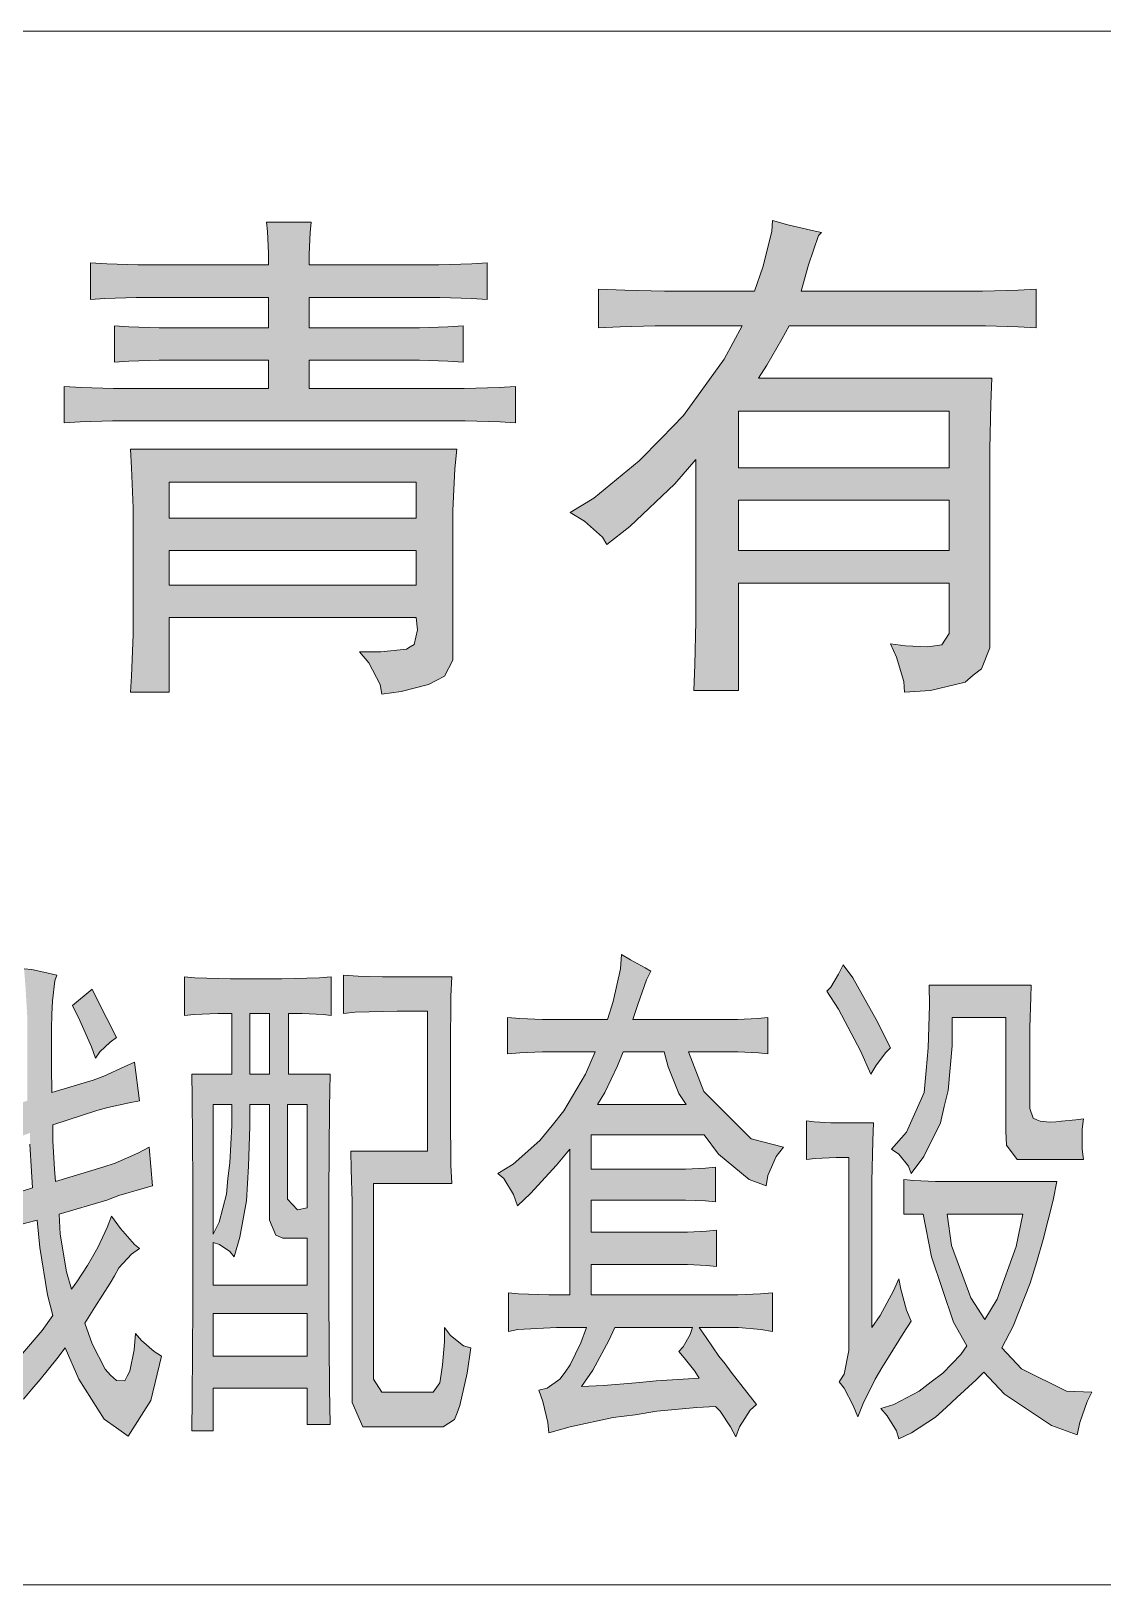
# Model space of a CAD drawing. Header units: millimetres. Extents: x 0 to 207, y 0 to 293.
# Drawn here: x 126.1 to 133.83, y 253.84 to 265.05 of the extents above; entities that cross this region are included whole.
import ezdxf

# ---------------------------------------------------------------- set-up
doc = ezdxf.new("R2010")
doc.units = ezdxf.units.MM

msp = doc.modelspace()

# ---------------------------------------------------------------- hatches: boundary and pattern name
h = msp.add_hatch(color=0)
h.dxf.hatch_style = 2
h.paths.add_polyline_path([(128.118306, 263.673167), (128.11125, 263.599083), (128.104194, 263.443861), (128.104194, 263.36625), (128.908528, 263.36625), (129.039056, 263.36625), (129.278944, 263.373306), (129.388306, 263.380361), (129.388306, 263.115778), (129.278944, 263.122833), (129.046111, 263.129889), (128.922639, 263.129889), (128.104194, 263.129889), (128.104194, 262.911167), (128.806222, 262.911167), (128.901472, 262.911167), (129.106083, 262.918222), (129.215444, 262.925278), (129.215444, 262.664222), (129.106083, 262.671278), (128.901472, 262.678333), (128.806222, 262.678333), (128.104194, 262.678333), (128.104194, 262.473722), (129.081389, 262.473722), (129.2225, 262.473722), (129.4765, 262.480778), (129.592917, 262.487833), (129.592917, 262.226778), (129.483556, 262.233833), (129.229556, 262.240889), (129.081389, 262.240889), (126.802444, 262.240889), (126.686028, 262.240889), (126.453194, 262.233833), (126.336778, 262.226778), (126.336778, 262.487833), (126.46025, 262.480778), (126.693083, 262.473722), (126.802444, 262.473722), (127.811389, 262.473722), (127.811389, 262.678333), (127.141111, 262.678333), (127.021167, 262.678333), (126.802444, 262.671278), (126.700139, 262.664222), (126.700139, 262.925278), (126.802444, 262.918222), (127.021167, 262.911167), (127.141111, 262.911167), (127.811389, 262.911167), (127.811389, 263.129889), (126.978833, 263.129889), (126.855361, 263.129889), (126.629583, 263.122833), (126.527278, 263.115778), (126.527278, 263.380361), (126.643694, 263.373306), (126.869472, 263.36625), (126.978833, 263.36625), (127.811389, 263.36625), (127.811389, 263.450917), (127.804333, 263.606139), (127.797278, 263.673167)])
h = msp.add_hatch(color=0)
h.paths.add_polyline_path([(129.988028, 261.581194), (130.157361, 261.6835), (130.485444, 261.951611), (130.647722, 262.117417), (130.806472, 262.279694), (131.099278, 262.685389), (131.229806, 262.925278), (130.704167, 262.925278), (130.601861, 262.925278), (130.347861, 262.918222), (130.192639, 262.911167), (130.192639, 263.189861), (130.383139, 263.182806), (130.668889, 263.17575), (130.764139, 263.17575), (131.318, 263.17575), (131.377972, 263.348611), (131.441472, 263.606139), (131.448528, 263.687278), (131.557889, 263.655528), (131.734278, 263.613194), (131.801306, 263.599083), (131.780139, 263.577917), (131.706056, 263.36625), (131.653139, 263.17575), (132.838472, 263.17575), (132.961944, 263.17575), (133.219472, 263.182806), (133.35, 263.189861), (133.35, 262.911167), (133.219472, 262.918222), (132.983111, 262.925278), (132.880806, 262.925278), (131.568472, 262.925278), (131.515556, 262.830028), (131.406194, 262.643056), (131.346222, 262.547806), (133.028972, 262.547806), (133.021917, 262.364361), (133.014861, 262.036278), (133.014861, 261.888111), (133.014861, 260.706306), (133.014861, 260.604), (132.954889, 260.452306), (132.894917, 260.406444), (132.838472, 260.357056), (132.588, 260.297083), (132.401028, 260.282972), (132.393972, 260.360583), (132.341056, 260.536972), (132.298722, 260.632222), (132.408083, 260.618111), (132.566833, 260.611056), (132.61975, 260.618111), (132.669139, 260.625167), (132.722056, 260.706306), (132.722056, 260.780389), (132.722056, 261.069667), (131.201583, 261.069667), (131.201583, 260.297083), (130.880556, 260.297083), (130.887611, 260.480528), (130.894667, 260.7945), (130.894667, 260.925028), (130.894667, 261.962194), (130.742972, 261.785806), (130.418417, 261.478889), (130.252611, 261.348361), (130.220861, 261.401278), (130.090333, 261.517694)])
h.paths.add_polyline_path([(132.722056, 261.902222), (132.722056, 262.311444), (131.201583, 262.311444), (131.201583, 261.902222)])
h.paths.add_polyline_path([(132.722056, 261.306028), (132.722056, 261.669389), (131.201583, 261.669389), (131.201583, 261.306028)])
h = msp.add_hatch(color=0)
h.paths.add_polyline_path([(128.467556, 260.575778), (128.622778, 260.575778), (128.806222, 260.593417), (128.834444, 260.611056), (128.862667, 260.628694), (128.887361, 260.734528), (128.876778, 260.822722), (127.09525, 260.822722), (127.09525, 260.282972), (126.816556, 260.282972), (126.823611, 260.399389), (126.834194, 260.69925), (126.834194, 260.882694), (126.834194, 261.450667), (126.834194, 261.612944), (126.823611, 261.902222), (126.816556, 262.036278), (129.169583, 262.036278), (129.155472, 261.895167), (129.141361, 261.595306), (129.141361, 261.436556), (129.141361, 260.604), (129.141361, 260.515806), (129.081389, 260.399389), (129.024944, 260.371167), (128.964972, 260.339417), (128.767417, 260.290028), (128.629833, 260.268861), (128.615722, 260.339417), (128.534583, 260.494639)])
h.paths.add_polyline_path([(128.876778, 261.538861), (128.876778, 261.799917), (127.09525, 261.799917), (127.09525, 261.538861)])
h.paths.add_polyline_path([(128.876778, 261.055556), (128.876778, 261.306028), (127.09525, 261.306028), (127.09525, 261.055556)])
h = msp.add_hatch(color=0)
h.paths.add_polyline_path([(130.570111, 258.272139), (130.538361, 258.208639), (130.474861, 258.03225), (130.439583, 257.922889), (131.113389, 257.922889), (131.194528, 257.922889), (131.342694, 257.929944), (131.41325, 257.937), (131.41325, 257.675944), (131.346222, 257.683), (131.198056, 257.690056), (131.113389, 257.690056), (130.84175, 257.690056), (130.951111, 257.404306), (131.293306, 257.062111), (131.526139, 257.002139), (131.473222, 256.935111), (131.41325, 256.797528), (131.402667, 256.723444), (131.279194, 256.769306), (131.056944, 256.95275), (130.954639, 257.090333), (130.139722, 257.090333), (130.139722, 256.843389), (130.7465, 256.843389), (130.820583, 256.843389), (130.965222, 256.850444), (131.035778, 256.8575), (131.035778, 256.607028), (130.965222, 256.614083), (130.820583, 256.621139), (130.7465, 256.621139), (130.139722, 256.621139), (130.139722, 256.388306), (130.764139, 256.388306), (130.834694, 256.388306), (130.972278, 256.395361), (131.042833, 256.402417), (131.042833, 256.141361), (130.972278, 256.148417), (130.834694, 256.155472), (130.764139, 256.155472), (130.139722, 256.155472), (130.139722, 255.93675), (131.123972, 255.93675), (131.198056, 255.93675), (131.360333, 255.943806), (131.448528, 255.950861), (131.448528, 255.672167), (131.363861, 255.686278), (131.201583, 255.700389), (131.123972, 255.700389), (130.919361, 255.700389), (130.96875, 255.629833), (131.060472, 255.495778), (131.106333, 255.439333), (131.148667, 255.379361), (131.261556, 255.234722), (131.332111, 255.146528), (131.28625, 255.104194), (131.208639, 254.98425), (131.183944, 254.913694), (131.145139, 254.98425), (131.071056, 255.097139), (131.035778, 255.132417), (130.901722, 255.125361), (130.612444, 255.097139), (130.457222, 255.072444), (130.298472, 255.051278), (129.988028, 254.98425), (129.832806, 254.941917), (129.82575, 255.016), (129.790472, 255.167694), (129.76225, 255.248833), (129.822222, 255.262944), (129.913944, 255.329972), (129.95275, 255.379361), (129.988028, 255.432278), (130.065639, 255.591028), (130.104444, 255.700389), (129.88925, 255.700389), (129.610556, 255.686278), (129.543528, 255.672167), (129.543528, 255.950861), (129.614083, 255.943806), (129.832806, 255.93675), (129.9845, 255.93675), (129.9845, 256.988028), (129.88925, 256.871611), (129.702278, 256.667), (129.607028, 256.578806), (129.578806, 256.659944), (129.50825, 256.776361), (129.465917, 256.811639), (129.575278, 256.878667), (129.769306, 257.051528), (129.8575, 257.157361), (129.942167, 257.263194), (130.097389, 257.527778), (130.167944, 257.690056), (129.861028, 257.690056), (129.786944, 257.690056), (129.624667, 257.683), (129.536472, 257.675944), (129.536472, 257.937), (129.624667, 257.929944), (129.786944, 257.922889), (129.861028, 257.922889), (130.256139, 257.922889), (130.298472, 258.053417), (130.351389, 258.289778), (130.358444, 258.392083), (130.421944, 258.353278), (130.527778, 258.296833)])
h.paths.add_polyline_path([(130.069167, 255.277056), (130.227917, 255.284111), (130.46075, 255.30175), (130.534833, 255.308806), (130.608917, 255.315861), (130.802944, 255.329972), (130.919361, 255.337028), (130.887611, 255.386417), (130.81, 255.481667), (130.771194, 255.527528), (130.802944, 255.562806), (130.852333, 255.651), (130.869972, 255.700389), (130.309056, 255.700389), (130.266722, 255.608667), (130.150306, 255.393472)])
h.paths.add_polyline_path([(130.824111, 257.309056), (130.771194, 257.390194), (130.693583, 257.580694), (130.665361, 257.690056), (130.369028, 257.690056), (130.330222, 257.58775), (130.2385, 257.39725), (130.185583, 257.309056)])
h = msp.add_hatch(color=0)
h.dxf.hatch_style = 2
h.paths.add_polyline_path([(126.072194, 257.806472), (126.072194, 257.915833), (126.058083, 258.155722), (126.0475, 258.289778), (126.103944, 258.282722), (126.220361, 258.258028), (126.283861, 258.243917), (126.26975, 258.201583), (126.252111, 258.056944), (126.248583, 257.958167), (126.245056, 257.859389), (126.245056, 257.580694), (126.248583, 257.39725), (126.544917, 257.485444), (126.622528, 257.513667), (126.770694, 257.580694), (126.844778, 257.615972), (126.880056, 257.337278), (126.805972, 257.323167), (126.65075, 257.287889), (126.573139, 257.266722), (126.255639, 257.164417), (126.255639, 257.048), (126.266222, 256.843389), (126.273278, 256.755194), (126.615472, 256.8575), (126.703667, 256.885722), (126.869472, 256.959806), (126.950611, 257.002139), (126.975306, 256.723444), (126.897694, 256.702278), (126.731889, 256.652889), (126.643694, 256.621139), (126.3015, 256.518833), (126.308556, 256.374194), (126.354417, 256.102556), (126.389694, 255.979083), (126.4285, 256.032), (126.506111, 256.148417), (126.541389, 256.211917), (126.580194, 256.278944), (126.647222, 256.423583), (126.678972, 256.504722), (126.742472, 256.416528), (126.844778, 256.300111), (126.880056, 256.271889), (126.823611, 256.229556), (126.731889, 256.130778), (126.700139, 256.074333), (126.668389, 256.021417), (126.559028, 255.848556), (126.484944, 255.732139), (126.537861, 255.583972), (126.633111, 255.400528), (126.671917, 255.358194), (126.71425, 255.319389), (126.774222, 255.315861), (126.791861, 255.351139), (126.8095, 255.386417), (126.84125, 255.541639), (126.851833, 255.658056), (126.894167, 255.608667), (126.985889, 255.527528), (127.038806, 255.495778), (126.961194, 255.17475), (126.798917, 254.917222), (126.71425, 254.977194), (126.626056, 255.040694), (126.442611, 255.329972), (126.343833, 255.55575), (126.283861, 255.474611), (126.163917, 255.326444), (126.103944, 255.255889), (126.043972, 255.185333), (125.895806, 255.044222), (125.811139, 254.970139), (125.786444, 255.044222), (125.722944, 255.17475), (125.677083, 255.234722), (125.765278, 255.284111), (125.913444, 255.393472), (125.976944, 255.453444), (126.036917, 255.513417), (126.178028, 255.679222), (126.255639, 255.788583), (126.216833, 255.93675), (126.160389, 256.278944), (126.14275, 256.4765), (126.012222, 256.441222), (125.828778, 256.374194), (125.775861, 256.345972), (125.747639, 256.621139), (125.800556, 256.621139), (125.980472, 256.667), (126.107472, 256.709333), (126.100417, 256.82575), (126.089833, 257.023306), (126.089833, 257.104444), (125.973417, 257.062111), (125.811139, 256.995083), (125.765278, 256.973917), (125.73, 257.249083), (125.775861, 257.249083), (125.945194, 257.294944), (126.072194, 257.337278)])
h = msp.add_hatch(color=0)
h.paths.add_polyline_path([(127.546806, 257.527778), (127.546806, 257.965222), (127.4445, 257.965222), (127.275167, 257.958167), (127.204611, 257.951111), (127.204611, 258.229806), (127.278694, 258.22275), (127.536222, 258.215694), (127.719667, 258.215694), (127.906639, 258.215694), (128.178278, 258.22275), (128.262944, 258.229806), (128.262944, 257.951111), (128.2065, 257.958167), (128.054806, 257.965222), (127.956028, 257.965222), (127.956028, 257.527778), (128.255889, 257.527778), (128.252361, 257.287889), (128.245306, 256.667), (128.245306, 256.286), (128.245306, 255.905), (128.252361, 255.262944), (128.255889, 255.001889), (128.090083, 255.001889), (128.090083, 255.262944), (127.41275, 255.262944), (127.41275, 254.956028), (127.257528, 254.956028), (127.261056, 255.188861), (127.264583, 255.862667), (127.264583, 256.300111), (127.264583, 256.748139), (127.261056, 257.361972), (127.257528, 257.527778)])
h.paths.add_polyline_path([(127.41275, 256.007306), (128.090083, 256.007306), (128.090083, 256.345972), (127.913694, 256.345972), (127.864306, 256.367139), (127.818444, 256.4765), (127.818444, 256.564694), (127.818444, 257.309056), (127.677333, 257.309056), (127.677333, 257.150306), (127.66675, 256.864556), (127.659694, 256.741083), (127.652639, 256.614083), (127.60325, 256.353028), (127.564444, 256.211917), (127.532694, 256.250722), (127.458611, 256.300111), (127.41275, 256.314222)])
h.paths.add_polyline_path([(128.090083, 255.495778), (128.090083, 255.802694), (127.41275, 255.802694), (127.41275, 255.495778)])
h.paths.add_polyline_path([(127.948972, 256.723444), (127.948972, 256.628194), (128.019528, 256.550583), (128.090083, 256.564694), (128.090083, 257.309056), (127.948972, 257.309056)])
h.paths.add_polyline_path([(127.41275, 256.374194), (127.455083, 256.462389), (127.508, 256.663472), (127.518583, 256.776361), (127.532694, 256.88925), (127.546806, 257.157361), (127.546806, 257.309056), (127.41275, 257.309056)])
h.paths.add_polyline_path([(127.818444, 257.527778), (127.818444, 257.965222), (127.677333, 257.965222), (127.677333, 257.527778)])
h = msp.add_hatch(color=0)
h.dxf.hatch_style = 2
h.paths.add_polyline_path([(128.351139, 258.243917), (128.456972, 258.236861), (128.633361, 258.229806), (128.703917, 258.229806), (129.134306, 258.229806), (129.12725, 258.092222), (129.123722, 257.711222), (129.123722, 257.471333), (129.123722, 257.234972), (129.12725, 256.871611), (129.134306, 256.741083), (128.569861, 256.741083), (128.569861, 255.425222), (128.569861, 255.329972), (128.629833, 255.234722), (128.686278, 255.234722), (128.964972, 255.234722), (129.00025, 255.234722), (129.046111, 255.30175), (129.056694, 255.36525), (129.067278, 255.432278), (129.081389, 255.598083), (129.081389, 255.700389), (129.123722, 255.643944), (129.218972, 255.569861), (129.271889, 255.55575), (129.243667, 255.372306), (129.19075, 255.139472), (129.173111, 255.086556), (129.151944, 255.037167), (129.070806, 254.98425), (129.010833, 254.98425), (128.569861, 254.98425), (128.49225, 254.98425), (128.414639, 255.160639), (128.414639, 255.337028), (128.414639, 256.504722), (128.414639, 256.607028), (128.407583, 256.843389), (128.404056, 256.973917), (128.957917, 256.973917), (128.957917, 257.982861), (128.739194, 257.982861), (128.435806, 257.975806), (128.351139, 257.965222)])
h = msp.add_hatch(color=0)
h.dxf.hatch_style = 2
h.paths.add_polyline_path([(131.956528, 258.318), (132.027083, 258.22275), (132.196417, 257.922889), (132.298722, 257.718278), (132.263444, 257.683), (132.192889, 257.58775), (132.157611, 257.527778), (132.083528, 257.697111), (131.924778, 257.996972), (131.840111, 258.1275), (131.868333, 258.155722), (131.924778, 258.250972)])
h = msp.add_hatch(color=0)
h.dxf.hatch_style = 2
h.paths.add_polyline_path([(126.562556, 257.644194), (126.534333, 257.725333), (126.449667, 257.915833), (126.39675, 258.025194), (126.537861, 258.141611), (126.5555, 258.106333), (126.643694, 257.929944), (126.71425, 257.792361), (126.668389, 257.760611), (126.594306, 257.690056)])
h = msp.add_hatch(color=0)
h.dxf.hatch_style = 2
h.paths.add_polyline_path([(133.2865, 256.913944), (133.212417, 256.913944), (133.134806, 257.01625), (133.131278, 257.118556), (133.131278, 257.937), (132.743222, 257.937), (132.743222, 257.732389), (132.715, 257.411361), (132.686778, 257.294944), (132.658556, 257.178528), (132.538611, 256.935111), (132.446889, 256.811639), (132.42925, 256.864556), (132.358694, 256.95275), (132.305778, 256.988028), (132.415139, 257.1115), (132.542139, 257.39725), (132.55625, 257.556), (132.570361, 257.718278), (132.580944, 258.025194), (132.577417, 258.169833), (133.314722, 258.169833), (133.311194, 258.085167), (133.304139, 257.862917), (133.304139, 257.732389), (133.304139, 257.337278), (133.304139, 257.280833), (133.328833, 257.210278), (133.353528, 257.199694), (133.378222, 257.189111), (133.44525, 257.182056), (133.491111, 257.185583), (133.533444, 257.189111), (133.63575, 257.199694), (133.692194, 257.20675), (133.681611, 257.132667), (133.681611, 256.988028), (133.692194, 256.913944)])
h = msp.add_hatch(color=0)
h.dxf.hatch_style = 2
h.paths.add_polyline_path([(132.17525, 257.178528), (132.171722, 257.048), (132.164667, 256.755194), (132.164667, 256.592917), (132.164667, 255.700389), (132.224639, 255.788583), (132.319889, 255.964972), (132.358694, 256.053167), (132.372806, 255.979083), (132.415139, 255.827389), (132.446889, 255.74625), (132.390444, 255.658056), (132.284611, 255.488722), (132.235222, 255.411111), (132.189361, 255.329972), (132.101167, 255.153583), (132.062361, 255.058333), (132.030611, 255.139472), (131.963583, 255.262944), (131.928306, 255.308806), (131.963583, 255.36525), (131.998861, 255.534583), (131.998861, 255.643944), (131.998861, 256.928056), (131.907139, 256.928056), (131.755444, 256.921), (131.691944, 256.913944), (131.691944, 257.192639), (131.748389, 257.185583), (131.868333, 257.178528), (131.928306, 257.178528)])
h = msp.add_hatch(color=0)
h.paths.add_polyline_path([(132.393972, 256.769306), (132.464528, 256.76225), (132.623278, 256.755194), (132.707944, 256.755194), (133.498167, 256.755194), (133.473472, 256.621139), (133.399389, 256.335389), (133.353528, 256.176639), (133.307667, 256.021417), (133.184194, 255.710972), (133.103056, 255.55575), (133.244167, 255.404056), (133.568722, 255.241778), (133.752167, 255.234722), (133.716889, 255.167694), (133.663972, 255.016), (133.646333, 254.927806), (133.459361, 254.994833), (133.120694, 255.220611), (132.972528, 255.379361), (132.916083, 255.322917), (132.7785, 255.195917), (132.700889, 255.125361), (132.623278, 255.054806), (132.450417, 254.941917), (132.358694, 254.899583), (132.341056, 254.956028), (132.274028, 255.065389), (132.228167, 255.118306), (132.323417, 255.146528), (132.506861, 255.241778), (132.591528, 255.308806), (132.676194, 255.372306), (132.806722, 255.506361), (132.849056, 255.569861), (132.753806, 255.739194), (132.595056, 256.211917), (132.535083, 256.518833), (132.393972, 256.518833)])
h.paths.add_polyline_path([(132.979583, 255.760361), (133.067778, 255.905), (133.205361, 256.286), (133.25475, 256.518833), (132.707944, 256.518833), (132.739694, 256.293056), (132.877278, 255.915583)])

# ---------------------------------------------------------------- linework, layer by layer
at = {"color": 0, "lineweight": 0}
for points in [[(77.840417, 265.052528), (201.9935, 265.052528)], [(126.0475, 258.289778), (126.103944, 258.282722), (126.220361, 258.258028), (126.283861, 258.243917), (126.26975, 258.201583), (126.252111, 258.056944), (126.248583, 257.958167), (126.245056, 257.859389), (126.245056, 257.580694), (126.248583, 257.39725), (126.544917, 257.485444), (126.622528, 257.513667), (126.770694, 257.580694), (126.844778, 257.615972), (126.880056, 257.337278), (126.805972, 257.323167), (126.65075, 257.287889), (126.573139, 257.266722), (126.255639, 257.164417), (126.255639, 257.048), (126.266222, 256.843389), (126.273278, 256.755194), (126.615472, 256.8575), (126.703667, 256.885722), (126.869472, 256.959806), (126.950611, 257.002139), (126.975306, 256.723444), (126.897694, 256.702278), (126.731889, 256.652889), (126.643694, 256.621139), (126.3015, 256.518833), (126.308556, 256.374194), (126.354417, 256.102556), (126.389694, 255.979083), (126.4285, 256.032), (126.506111, 256.148417), (126.541389, 256.211917), (126.580194, 256.278944), (126.647222, 256.423583), (126.678972, 256.504722), (126.742472, 256.416528), (126.844778, 256.300111), (126.880056, 256.271889), (126.823611, 256.229556), (126.731889, 256.130778), (126.700139, 256.074333), (126.668389, 256.021417), (126.559028, 255.848556), (126.484944, 255.732139), (126.537861, 255.583972), (126.633111, 255.400528), (126.671917, 255.358194), (126.71425, 255.319389), (126.774222, 255.315861), (126.791861, 255.351139), (126.8095, 255.386417), (126.84125, 255.541639), (126.851833, 255.658056), (126.894167, 255.608667), (126.985889, 255.527528), (127.038806, 255.495778), (126.961194, 255.17475), (126.798917, 254.917222), (126.71425, 254.977194), (126.626056, 255.040694), (126.442611, 255.329972), (126.343833, 255.55575), (126.283861, 255.474611), (126.163917, 255.326444), (126.103944, 255.255889), (126.043972, 255.185333)], [(125.980472, 256.667), (126.107472, 256.709333), (126.100417, 256.82575), (126.089833, 257.023306)], [(126.036917, 255.513417), (126.178028, 255.679222), (126.255639, 255.788583), (126.216833, 255.93675), (126.160389, 256.278944), (126.14275, 256.4765), (126.012222, 256.441222)], [(77.840417, 253.844778), (201.9935, 253.844778)]]:
    msp.add_lwpolyline(points, dxfattribs=at)
for points in [[(128.118306, 263.673167), (128.11125, 263.599083), (128.104194, 263.443861), (128.104194, 263.36625), (128.908528, 263.36625), (129.039056, 263.36625), (129.278944, 263.373306), (129.388306, 263.380361), (129.388306, 263.115778), (129.278944, 263.122833), (129.046111, 263.129889), (128.922639, 263.129889), (128.104194, 263.129889), (128.104194, 262.911167), (128.806222, 262.911167), (128.901472, 262.911167), (129.106083, 262.918222), (129.215444, 262.925278), (129.215444, 262.664222), (129.106083, 262.671278), (128.901472, 262.678333), (128.806222, 262.678333), (128.104194, 262.678333), (128.104194, 262.473722), (129.081389, 262.473722), (129.2225, 262.473722), (129.4765, 262.480778), (129.592917, 262.487833), (129.592917, 262.226778), (129.483556, 262.233833), (129.229556, 262.240889), (129.081389, 262.240889), (126.802444, 262.240889), (126.686028, 262.240889), (126.453194, 262.233833), (126.336778, 262.226778), (126.336778, 262.487833), (126.46025, 262.480778), (126.693083, 262.473722), (126.802444, 262.473722), (127.811389, 262.473722), (127.811389, 262.678333), (127.141111, 262.678333), (127.021167, 262.678333), (126.802444, 262.671278), (126.700139, 262.664222), (126.700139, 262.925278), (126.802444, 262.918222), (127.021167, 262.911167), (127.141111, 262.911167), (127.811389, 262.911167), (127.811389, 263.129889), (126.978833, 263.129889), (126.855361, 263.129889), (126.629583, 263.122833), (126.527278, 263.115778), (126.527278, 263.380361), (126.643694, 263.373306), (126.869472, 263.36625), (126.978833, 263.36625), (127.811389, 263.36625), (127.811389, 263.450917), (127.804333, 263.606139), (127.797278, 263.673167)], [(129.988028, 261.581194), (130.157361, 261.6835), (130.485444, 261.951611), (130.647722, 262.117417), (130.806472, 262.279694), (131.099278, 262.685389), (131.229806, 262.925278), (130.704167, 262.925278), (130.601861, 262.925278), (130.347861, 262.918222), (130.192639, 262.911167), (130.192639, 263.189861), (130.383139, 263.182806), (130.668889, 263.17575), (130.764139, 263.17575), (131.318, 263.17575), (131.377972, 263.348611), (131.441472, 263.606139), (131.448528, 263.687278), (131.557889, 263.655528), (131.734278, 263.613194), (131.801306, 263.599083), (131.780139, 263.577917), (131.706056, 263.36625), (131.653139, 263.17575), (132.838472, 263.17575), (132.961944, 263.17575), (133.219472, 263.182806), (133.35, 263.189861), (133.35, 262.911167), (133.219472, 262.918222), (132.983111, 262.925278), (132.880806, 262.925278), (131.568472, 262.925278), (131.515556, 262.830028), (131.406194, 262.643056), (131.346222, 262.547806), (133.028972, 262.547806), (133.021917, 262.364361), (133.014861, 262.036278), (133.014861, 261.888111), (133.014861, 260.706306), (133.014861, 260.604), (132.954889, 260.452306), (132.894917, 260.406444), (132.838472, 260.357056), (132.588, 260.297083), (132.401028, 260.282972), (132.393972, 260.360583), (132.341056, 260.536972), (132.298722, 260.632222), (132.408083, 260.618111), (132.566833, 260.611056), (132.61975, 260.618111), (132.669139, 260.625167), (132.722056, 260.706306), (132.722056, 260.780389), (132.722056, 261.069667), (131.201583, 261.069667), (131.201583, 260.297083), (130.880556, 260.297083), (130.887611, 260.480528), (130.894667, 260.7945), (130.894667, 260.925028), (130.894667, 261.962194), (130.742972, 261.785806), (130.418417, 261.478889), (130.252611, 261.348361), (130.220861, 261.401278), (130.090333, 261.517694)], [(132.722056, 261.902222), (132.722056, 262.311444), (131.201583, 262.311444), (131.201583, 261.902222)], [(128.467556, 260.575778), (128.622778, 260.575778), (128.806222, 260.593417), (128.834444, 260.611056), (128.862667, 260.628694), (128.887361, 260.734528), (128.876778, 260.822722), (127.09525, 260.822722), (127.09525, 260.282972), (126.816556, 260.282972), (126.823611, 260.399389), (126.834194, 260.69925), (126.834194, 260.882694), (126.834194, 261.450667), (126.834194, 261.612944), (126.823611, 261.902222), (126.816556, 262.036278), (129.169583, 262.036278), (129.155472, 261.895167), (129.141361, 261.595306), (129.141361, 261.436556), (129.141361, 260.604), (129.141361, 260.515806), (129.081389, 260.399389), (129.024944, 260.371167), (128.964972, 260.339417), (128.767417, 260.290028), (128.629833, 260.268861), (128.615722, 260.339417), (128.534583, 260.494639)], [(128.876778, 261.538861), (128.876778, 261.799917), (127.09525, 261.799917), (127.09525, 261.538861)], [(132.722056, 261.306028), (132.722056, 261.669389), (131.201583, 261.669389), (131.201583, 261.306028)], [(128.876778, 261.055556), (128.876778, 261.306028), (127.09525, 261.306028), (127.09525, 261.055556)], [(130.570111, 258.272139), (130.538361, 258.208639), (130.474861, 258.03225), (130.439583, 257.922889), (131.113389, 257.922889), (131.194528, 257.922889), (131.342694, 257.929944), (131.41325, 257.937), (131.41325, 257.675944), (131.346222, 257.683), (131.198056, 257.690056), (131.113389, 257.690056), (130.84175, 257.690056), (130.951111, 257.404306), (131.293306, 257.062111), (131.526139, 257.002139), (131.473222, 256.935111), (131.41325, 256.797528), (131.402667, 256.723444), (131.279194, 256.769306), (131.056944, 256.95275), (130.954639, 257.090333), (130.139722, 257.090333), (130.139722, 256.843389), (130.7465, 256.843389), (130.820583, 256.843389), (130.965222, 256.850444), (131.035778, 256.8575), (131.035778, 256.607028), (130.965222, 256.614083), (130.820583, 256.621139), (130.7465, 256.621139), (130.139722, 256.621139), (130.139722, 256.388306), (130.764139, 256.388306), (130.834694, 256.388306), (130.972278, 256.395361), (131.042833, 256.402417), (131.042833, 256.141361), (130.972278, 256.148417), (130.834694, 256.155472), (130.764139, 256.155472), (130.139722, 256.155472), (130.139722, 255.93675), (131.123972, 255.93675), (131.198056, 255.93675), (131.360333, 255.943806), (131.448528, 255.950861), (131.448528, 255.672167), (131.363861, 255.686278), (131.201583, 255.700389), (131.123972, 255.700389), (130.919361, 255.700389), (130.96875, 255.629833), (131.060472, 255.495778), (131.106333, 255.439333), (131.148667, 255.379361), (131.261556, 255.234722), (131.332111, 255.146528), (131.28625, 255.104194), (131.208639, 254.98425), (131.183944, 254.913694), (131.145139, 254.98425), (131.071056, 255.097139), (131.035778, 255.132417), (130.901722, 255.125361), (130.612444, 255.097139), (130.457222, 255.072444), (130.298472, 255.051278), (129.988028, 254.98425), (129.832806, 254.941917), (129.82575, 255.016), (129.790472, 255.167694), (129.76225, 255.248833), (129.822222, 255.262944), (129.913944, 255.329972), (129.95275, 255.379361), (129.988028, 255.432278), (130.065639, 255.591028), (130.104444, 255.700389), (129.88925, 255.700389), (129.610556, 255.686278), (129.543528, 255.672167), (129.543528, 255.950861), (129.614083, 255.943806), (129.832806, 255.93675), (129.9845, 255.93675), (129.9845, 256.988028), (129.88925, 256.871611), (129.702278, 256.667), (129.607028, 256.578806), (129.578806, 256.659944), (129.50825, 256.776361), (129.465917, 256.811639), (129.575278, 256.878667), (129.769306, 257.051528), (129.8575, 257.157361), (129.942167, 257.263194), (130.097389, 257.527778), (130.167944, 257.690056), (129.861028, 257.690056), (129.786944, 257.690056), (129.624667, 257.683), (129.536472, 257.675944), (129.536472, 257.937), (129.624667, 257.929944), (129.786944, 257.922889), (129.861028, 257.922889), (130.256139, 257.922889), (130.298472, 258.053417), (130.351389, 258.289778), (130.358444, 258.392083), (130.421944, 258.353278), (130.527778, 258.296833)], [(127.546806, 257.527778), (127.546806, 257.965222), (127.4445, 257.965222), (127.275167, 257.958167), (127.204611, 257.951111), (127.204611, 258.229806), (127.278694, 258.22275), (127.536222, 258.215694), (127.719667, 258.215694), (127.906639, 258.215694), (128.178278, 258.22275), (128.262944, 258.229806), (128.262944, 257.951111), (128.2065, 257.958167), (128.054806, 257.965222), (127.956028, 257.965222), (127.956028, 257.527778), (128.255889, 257.527778), (128.252361, 257.287889), (128.245306, 256.667), (128.245306, 256.286), (128.245306, 255.905), (128.252361, 255.262944), (128.255889, 255.001889), (128.090083, 255.001889), (128.090083, 255.262944), (127.41275, 255.262944), (127.41275, 254.956028), (127.257528, 254.956028), (127.261056, 255.188861), (127.264583, 255.862667), (127.264583, 256.300111), (127.264583, 256.748139), (127.261056, 257.361972), (127.257528, 257.527778)], [(128.351139, 258.243917), (128.456972, 258.236861), (128.633361, 258.229806), (128.703917, 258.229806), (129.134306, 258.229806), (129.12725, 258.092222), (129.123722, 257.711222), (129.123722, 257.471333), (129.123722, 257.234972), (129.12725, 256.871611), (129.134306, 256.741083), (128.569861, 256.741083), (128.569861, 255.425222), (128.569861, 255.329972), (128.629833, 255.234722), (128.686278, 255.234722), (128.964972, 255.234722), (129.00025, 255.234722), (129.046111, 255.30175), (129.056694, 255.36525), (129.067278, 255.432278), (129.081389, 255.598083), (129.081389, 255.700389), (129.123722, 255.643944), (129.218972, 255.569861), (129.271889, 255.55575), (129.243667, 255.372306), (129.19075, 255.139472), (129.173111, 255.086556), (129.151944, 255.037167), (129.070806, 254.98425), (129.010833, 254.98425), (128.569861, 254.98425), (128.49225, 254.98425), (128.414639, 255.160639), (128.414639, 255.337028), (128.414639, 256.504722), (128.414639, 256.607028), (128.407583, 256.843389), (128.404056, 256.973917), (128.957917, 256.973917), (128.957917, 257.982861), (128.739194, 257.982861), (128.435806, 257.975806), (128.351139, 257.965222)], [(131.956528, 258.318), (132.027083, 258.22275), (132.196417, 257.922889), (132.298722, 257.718278), (132.263444, 257.683), (132.192889, 257.58775), (132.157611, 257.527778), (132.083528, 257.697111), (131.924778, 257.996972), (131.840111, 258.1275), (131.868333, 258.155722), (131.924778, 258.250972)], [(126.562556, 257.644194), (126.534333, 257.725333), (126.449667, 257.915833), (126.39675, 258.025194), (126.537861, 258.141611), (126.5555, 258.106333), (126.643694, 257.929944), (126.71425, 257.792361), (126.668389, 257.760611), (126.594306, 257.690056)], [(133.2865, 256.913944), (133.212417, 256.913944), (133.134806, 257.01625), (133.131278, 257.118556), (133.131278, 257.937), (132.743222, 257.937), (132.743222, 257.732389), (132.715, 257.411361), (132.686778, 257.294944), (132.658556, 257.178528), (132.538611, 256.935111), (132.446889, 256.811639), (132.42925, 256.864556), (132.358694, 256.95275), (132.305778, 256.988028), (132.415139, 257.1115), (132.542139, 257.39725), (132.55625, 257.556), (132.570361, 257.718278), (132.580944, 258.025194), (132.577417, 258.169833), (133.314722, 258.169833), (133.311194, 258.085167), (133.304139, 257.862917), (133.304139, 257.732389), (133.304139, 257.337278), (133.304139, 257.280833), (133.328833, 257.210278), (133.353528, 257.199694), (133.378222, 257.189111), (133.44525, 257.182056), (133.491111, 257.185583), (133.533444, 257.189111), (133.63575, 257.199694), (133.692194, 257.20675), (133.681611, 257.132667), (133.681611, 256.988028), (133.692194, 256.913944)], [(127.818444, 257.527778), (127.818444, 257.965222), (127.677333, 257.965222), (127.677333, 257.527778)], [(130.824111, 257.309056), (130.771194, 257.390194), (130.693583, 257.580694), (130.665361, 257.690056), (130.369028, 257.690056), (130.330222, 257.58775), (130.2385, 257.39725), (130.185583, 257.309056)], [(127.41275, 256.007306), (128.090083, 256.007306), (128.090083, 256.345972), (127.913694, 256.345972), (127.864306, 256.367139), (127.818444, 256.4765), (127.818444, 256.564694), (127.818444, 257.309056), (127.677333, 257.309056), (127.677333, 257.150306), (127.66675, 256.864556), (127.659694, 256.741083), (127.652639, 256.614083), (127.60325, 256.353028), (127.564444, 256.211917), (127.532694, 256.250722), (127.458611, 256.300111), (127.41275, 256.314222)], [(127.41275, 256.374194), (127.455083, 256.462389), (127.508, 256.663472), (127.518583, 256.776361), (127.532694, 256.88925), (127.546806, 257.157361), (127.546806, 257.309056), (127.41275, 257.309056)], [(127.948972, 256.723444), (127.948972, 256.628194), (128.019528, 256.550583), (128.090083, 256.564694), (128.090083, 257.309056), (127.948972, 257.309056)], [(132.17525, 257.178528), (132.171722, 257.048), (132.164667, 256.755194), (132.164667, 256.592917), (132.164667, 255.700389), (132.224639, 255.788583), (132.319889, 255.964972), (132.358694, 256.053167), (132.372806, 255.979083), (132.415139, 255.827389), (132.446889, 255.74625), (132.390444, 255.658056), (132.284611, 255.488722), (132.235222, 255.411111), (132.189361, 255.329972), (132.101167, 255.153583), (132.062361, 255.058333), (132.030611, 255.139472), (131.963583, 255.262944), (131.928306, 255.308806), (131.963583, 255.36525), (131.998861, 255.534583), (131.998861, 255.643944), (131.998861, 256.928056), (131.907139, 256.928056), (131.755444, 256.921), (131.691944, 256.913944), (131.691944, 257.192639), (131.748389, 257.185583), (131.868333, 257.178528), (131.928306, 257.178528)], [(132.393972, 256.769306), (132.464528, 256.76225), (132.623278, 256.755194), (132.707944, 256.755194), (133.498167, 256.755194), (133.473472, 256.621139), (133.399389, 256.335389), (133.353528, 256.176639), (133.307667, 256.021417), (133.184194, 255.710972), (133.103056, 255.55575), (133.244167, 255.404056), (133.568722, 255.241778), (133.752167, 255.234722), (133.716889, 255.167694), (133.663972, 255.016), (133.646333, 254.927806), (133.459361, 254.994833), (133.120694, 255.220611), (132.972528, 255.379361), (132.916083, 255.322917), (132.7785, 255.195917), (132.700889, 255.125361), (132.623278, 255.054806), (132.450417, 254.941917), (132.358694, 254.899583), (132.341056, 254.956028), (132.274028, 255.065389), (132.228167, 255.118306), (132.323417, 255.146528), (132.506861, 255.241778), (132.591528, 255.308806), (132.676194, 255.372306), (132.806722, 255.506361), (132.849056, 255.569861), (132.753806, 255.739194), (132.595056, 256.211917), (132.535083, 256.518833), (132.393972, 256.518833)], [(132.979583, 255.760361), (133.067778, 255.905), (133.205361, 256.286), (133.25475, 256.518833), (132.707944, 256.518833), (132.739694, 256.293056), (132.877278, 255.915583)], [(128.090083, 255.495778), (128.090083, 255.802694), (127.41275, 255.802694), (127.41275, 255.495778)], [(130.069167, 255.277056), (130.227917, 255.284111), (130.46075, 255.30175), (130.534833, 255.308806), (130.608917, 255.315861), (130.802944, 255.329972), (130.919361, 255.337028), (130.887611, 255.386417), (130.81, 255.481667), (130.771194, 255.527528), (130.802944, 255.562806), (130.852333, 255.651), (130.869972, 255.700389), (130.309056, 255.700389), (130.266722, 255.608667), (130.150306, 255.393472)]]:
    msp.add_lwpolyline(points, close=True, dxfattribs=at)

doc.saveas('drawing.dxf')
